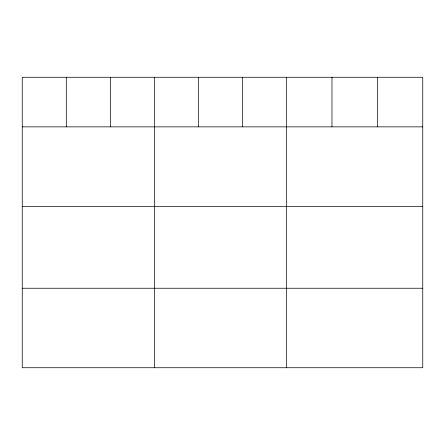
<?xml version="1.0" encoding="UTF-8"?>
<svg xmlns="http://www.w3.org/2000/svg" width="445" height="445" viewBox="0 0 445 445"><rect width="100%" height="100%" fill="white"/><g stroke="black" fill="none" stroke-linecap="round" stroke-linejoin="round"><path stroke-width="0.67" d="M422.75 126.858L422.75 367.731L22.25 367.731L22.25 77.269L422.75 77.269L422.75 126.858L22.25 126.858M22.25 206.346L422.75 206.346M22.25 288.243L422.75 288.243M377.36 77.269L377.36 126.858M331.97 77.269L331.97 126.858M286.58 77.269L286.58 367.731M242.525 77.269L242.525 126.858M198.47 77.269L198.47 126.858M154.415 77.269L154.415 367.731M110.36 77.269L110.36 126.858M66.305 77.269L66.305 126.858"/></g></svg>
